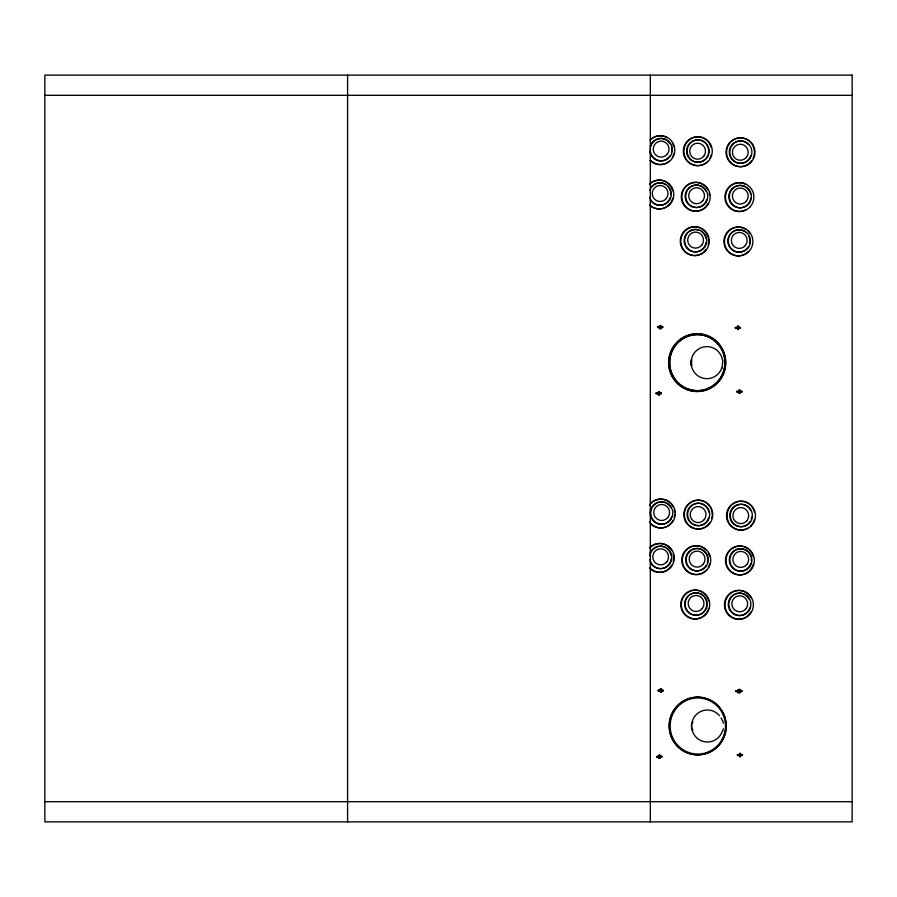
<?xml version="1.0" encoding="UTF-8"?>
<svg xmlns="http://www.w3.org/2000/svg" width="897" height="897" viewBox="0 0 897 897"><rect width="100%" height="100%" fill="white"/><g stroke="black" fill="none" stroke-linecap="round" stroke-linejoin="round"><path stroke-width="1.35" d="M658.936 758.257L658.925 757.135L656.649 756.732L658.936 756.238L658.992 755.106A12.547 3.005 -2.3 0 1 659.844 755.106L659.609 756.328L659.9 755.117M659.912 328.706C660.786 326.34 654.092 327.775 659.912 326.676M661.369 692.181L661.078 690.959L661.313 692.181A12.547 3.005 2.3 0 1 660.461 692.181L660.394 690.959L658.118 690.555L660.405 690.051L658.151 690.152M738.511 328.93L738.444 329.479A12.547 3.005 2.3 0 1 737.581 329.479L737.525 328.257L735.248 327.853L737.525 327.36L737.581 326.239A12.547 3.005 -2.3 0 1 738.444 326.239L738.511 326.788M738.691 690.825C743.949 691.408 738.298 690.567 738.926 692.854A12.547 3.005 2.3 0 1 738.074 692.854L738.018 691.733L735.742 691.228L738.018 690.825L738.074 689.602A12.547 3.005 -2.3 0 1 738.926 689.602L738.691 690.825L738.982 689.614M739.083 393.178L739.072 392.056L736.796 391.653L739.083 391.159L736.829 391.249M739.139 692.54C738.601 690.937 735.08 690.567 738.87 690.511M739.577 756.552L739.565 755.431L737.289 755.027L739.577 754.534L737.323 754.624M659.407 394.983L659.116 393.761L659.351 394.983A12.547 3.005 2.3 0 1 658.499 394.983L658.432 393.761C651.031 393.155 662.816 392.393 656.189 392.953M660.887 327.943L660.887 328.246M659.9 758.357L659.609 757.135L659.9 758.357A12.547 3.005 2.3 0 1 658.992 758.357L658.925 757.135M738.511 328.717L738.489 329.479M740.059 392.426L740.059 392.729M740.103 692.641L739.812 691.419L740.047 692.641A12.547 3.005 2.3 0 1 739.184 692.641L739.128 691.419M740.541 756.653L740.249 755.431L740.485 756.653A12.547 3.005 2.3 0 1 739.633 756.653L739.565 755.431M660.394 690.152L660.461 688.93A12.547 3.005 -2.3 0 1 661.313 688.93L661.381 689.49M735.282 327.45L737.525 327.45L737.525 326.239M739.128 689.625L739.184 689.389A12.547 3.005 -2.3 0 1 740.047 689.389C739.341 691.733 745.093 690.623 739.812 691.419M739.565 754.624L739.633 753.402A12.547 3.005 -2.3 0 1 740.485 753.402L740.552 753.962M735.775 690.825L739.139 690.511L739.139 689.49M659.912 327.943L659.104 327.674M658.936 757.505L658.14 757.236M737.525 328.627L735.293 328.268M739.083 392.426L738.276 392.157M659.923 757.236C662.031 757.965 663.018 755.274 659.609 756.328M738.511 328.358C742.839 328.246 737.738 327.259 738.489 326.239M722.141 368.005L722.836 359.91M722.634 731.38L723.33 728.734M660.584 325.79L660.898 326.676L659.9 325.79L659.9 326.777M658.432 392.953L658.432 391.967L659.418 392.292M739.072 391.249L739.072 390.262L740.059 390.587M660.394 689.165L661.369 688.93M739.565 753.637L740.541 753.413M659.116 391.967L659.116 392.953L661.313 392.908M739.756 390.262L739.756 391.249L741.954 391.204M661.078 689.165L661.078 690.152L663.275 690.107M740.249 753.637L740.249 754.624L742.447 754.579M657.669 326.766L659.643 326.676M662.737 327.64L661.751 327.674M661.268 393.817L659.43 393.861M741.954 392.101L740.07 392.157M663.231 691.015L661.381 691.049M740.844 691.688L739.005 691.733M741.954 691.475L741.124 691.509M742.402 755.487L741.561 755.532M661.683 327.674L660.898 327.685M740.911 691.52L740.115 691.52M741.348 755.532L740.552 755.532M44.85 95.306L852.15 95.306M737.525 326.463L738.197 326.463M660.584 326.777L662.861 327.181L660.584 327.584M738.197 327.45L740.44 327.45M738.197 328.257L740.44 328.257M659.9 327.584L660.584 328.571M737.525 328.257L738.197 329.255M739.756 391.249L742.032 391.653L739.756 392.056M659.116 392.953L661.392 393.357L659.116 393.761M739.072 392.056L739.756 393.054M659.116 394.758L658.443 393.861L656.256 393.783M661.078 690.152L663.354 690.555L661.078 690.959M736.886 690.612L739.128 690.612M660.394 690.959L661.078 691.946M740.249 754.624L742.525 755.027L740.249 755.431M658.925 755.341L659.609 755.341M656.682 756.328L658.925 756.328M739.565 756.429L740.249 756.429M659.609 757.135L661.851 757.135M658.925 758.133L659.609 758.133M44.85 801.694L852.15 801.694M659.542 691.049L660.405 691.318M738.332 691.52L739.139 691.789M659.048 327.674L657.669 327.584M738.22 392.157L736.841 392.067M659.407 391.742L659.351 391.742A12.547 3.005 -2.3 0 0 658.499 391.742L658.443 391.843M738.119 691.509L737.009 691.452M659.385 691.049L658.219 690.982M657.916 757.236L656.694 757.146M662.782 326.732L660.887 326.407M742.01 690.567L740.148 690.264M740.844 690.768L739.005 690.466M661.762 756.272L659.923 755.969M735.832 691.654L738.018 692.002M737.39 755.453L739.577 755.801M722.634 720.639L723.33 723.285M739.072 393.054L739.139 393.278A12.547 3.005 2.3 0 0 739.991 393.278M659.9 328.571L659.968 328.807A12.547 3.005 2.3 0 0 660.82 328.807M739.083 390.352L739.139 390.038A12.547 3.005 -2.3 0 1 739.991 390.038M659.912 325.869L659.968 325.555A12.547 3.005 -2.3 0 1 660.82 325.555M650.325 75.124L650.325 821.876M347.588 75.124L347.588 821.876M649.989 139.954A14.419 14.195 -90 0 1 667.133 137.667M672.324 142.948A14.419 14.195 -90 0 1 673.748 146.424M673.748 153.892A14.419 14.195 -90 0 1 672.324 157.367M669.162 161.202A14.419 14.195 -90 0 1 649.989 160.35M650.549 139.954A14.419 14.195 -90 0 1 670.62 139.954A14.419 14.195 -90 0 1 670.62 160.35A14.419 14.195 -90 0 1 650.549 160.35M650.247 146.144A11.213 11.044 -90 0 1 670.126 143.789M671.539 147.411A11.213 11.044 -90 0 1 671.472 152.266M669.947 155.831A11.213 11.044 -90 0 1 649.91 151.941M751.843 160.529A14.419 14.195 -90 0 1 732.759 164.532A14.419 14.195 -90 0 1 727.714 145.415A14.419 14.195 -90 0 1 746.214 139.192M747.313 139.775A14.419 14.195 -90 0 1 751.843 143.991M752.505 145.045A14.419 14.195 -90 0 1 753.558 147.332M753.928 148.532A14.419 14.195 -90 0 1 754.411 152.255M754.355 153.51A14.419 14.195 -90 0 1 753.076 158.354M745.25 162.133A11.213 11.044 -90 0 1 730.898 158.007A11.213 11.044 -90 0 1 733.701 143.116A11.213 11.044 -90 0 1 748.547 144.664M750.778 155.641A11.213 11.044 -90 0 1 746.091 161.662M706.645 162.267A14.419 14.195 -90 0 1 686.911 160.81A14.419 14.195 -90 0 1 687.775 140.739A14.419 14.195 -90 0 1 707.554 141.031M708.395 141.95A14.419 14.195 -90 0 1 711.231 147.489M711.231 154.957A14.419 14.195 -90 0 1 709.807 158.433M704.941 159.464A11.213 11.044 -90 0 1 689.569 158.78A11.213 11.044 -90 0 1 689.793 143.15A11.213 11.044 -90 0 1 705.177 142.926M706.455 144.383A11.213 11.044 -90 0 1 708.641 150.763M708.619 151.739A11.213 11.044 -90 0 1 708.338 153.667M708.081 154.609A11.213 11.044 -90 0 1 705.625 158.78M663.87 180.981A14.419 14.195 -90 0 1 672.728 190.803M672.728 198.259A14.419 14.195 -90 0 1 671.315 201.735M670.642 202.8A14.419 14.195 -90 0 1 667.155 206.344M666.112 207.016A14.419 14.195 -90 0 1 662.692 208.452M661.481 208.732A14.419 14.195 -90 0 1 649.888 205.57M649.888 183.493A14.419 14.195 -90 0 1 662.692 180.6M649.529 184.334A14.419 14.195 -90 0 1 669.611 184.334A14.419 14.195 -90 0 1 669.611 204.729A14.419 14.195 -90 0 1 649.529 204.729M649.787 190.523A11.213 11.044 -90 0 1 666.863 185.051A11.213 11.044 -90 0 1 666.606 203.238A11.213 11.044 -90 0 1 649.686 197.262M650.482 187.888A11.213 11.044 -90 0 1 665.776 184.681M667.962 186.598A11.213 11.044 -90 0 1 670.294 190.837M670.53 191.779A11.213 11.044 -90 0 1 670.732 194.705M670.194 197.575A11.213 11.044 -90 0 1 665.507 203.597M664.666 204.068A11.213 11.044 -90 0 1 662.872 204.796M661.941 205.032A11.213 11.044 -90 0 1 650.314 199.93M707.767 203.989A14.419 14.195 -90 0 1 687.326 208.586A14.419 14.195 -90 0 1 684.602 187.518A14.419 14.195 -90 0 1 705.513 186.587M706.354 187.507A14.419 14.195 -90 0 1 707.767 189.57M709.191 193.046A14.419 14.195 -90 0 1 709.617 195.524M706.657 199.829A11.213 11.044 -90 0 1 691.8 206.602A11.213 11.044 -90 0 1 686.452 190.983A11.213 11.044 -90 0 1 702.239 186.935M703.024 187.507A11.213 11.044 -90 0 1 706.04 191.263M706.096 249.422A14.419 14.195 -90 0 1 687.012 253.425A14.419 14.195 -90 0 1 681.967 234.308A14.419 14.195 -90 0 1 700.467 228.085M701.566 228.668A14.419 14.195 -90 0 1 706.096 232.884M706.758 233.949A14.419 14.195 -90 0 1 707.8 236.225M708.182 237.425A14.419 14.195 -90 0 1 708.182 244.892M705.3 245.116A11.213 11.044 -90 0 1 691.082 251.093A11.213 11.044 -90 0 1 684.781 236.842A11.213 11.044 -90 0 1 698.628 230.024M701.23 231.303A11.213 11.044 -90 0 1 705.973 238.411M706.085 242.302A11.213 11.044 -90 0 1 705.636 244.197M748.165 251.653A14.419 14.195 -90 0 1 729.003 252.506A14.419 14.195 -90 0 1 726.492 233.186A14.419 14.195 -90 0 1 745.228 228.97M748.165 231.258A14.419 14.195 -90 0 1 749.757 233.186M745.418 249.971A11.213 11.044 -90 0 1 730.36 248.189A11.213 11.044 -90 0 1 731.246 232.816A11.213 11.044 -90 0 1 746.405 232.816M748.692 235.945A11.213 11.044 -90 0 1 749.858 240.654M749.847 241.629A11.213 11.044 -90 0 1 749.567 243.558M748.053 247.135A11.213 11.044 -90 0 1 746.169 249.355M746.237 209.573A14.419 14.195 -90 0 1 724.955 197.71A14.419 14.195 -90 0 1 745.149 184.02M747.179 204.976A11.213 11.044 -90 0 1 729.026 198.865A11.213 11.044 -90 0 1 743.31 185.959M744.207 186.307A11.213 11.044 -90 0 1 749.242 190.713M749.701 191.566A11.213 11.044 -90 0 1 750.654 194.335M750.767 198.226A11.213 11.044 -90 0 1 747.874 204.292M721.76 368.118A16.023 15.81 -90 0 1 696.734 374.912A16.023 15.81 -90 0 1 698.998 348.765A16.023 15.81 -90 0 1 722.466 359.854M725.09 367.647A28.839 28.457 -90 0 1 681.428 386.73A28.839 28.457 -90 0 1 681.428 338.539A28.839 28.457 -90 0 1 725.09 357.623M725.269 358.867A28.839 28.457 -90 0 1 725.269 366.402M691.834 364.563A5.64 5.561 -90 0 1 691.834 360.706M691.116 364.832A6.414 6.324 -90 0 1 690.836 361.525M691.8 365.841A6.414 6.324 -90 0 1 691.8 359.428M745.553 502.085A14.419 14.195 -90 0 1 750.744 505.437M751.574 506.368A14.419 14.195 -90 0 1 754.422 511.907M754.422 519.363A14.419 14.195 -90 0 1 752.998 522.839M752.336 523.904A14.419 14.195 -90 0 1 750.744 525.833M747.806 528.12A14.419 14.195 -90 0 1 726.626 517.513A14.419 14.195 -90 0 1 744.375 501.703M750.015 521.65A11.213 11.044 -90 0 1 734.721 524.857A11.213 11.044 -90 0 1 731.56 509.328A11.213 11.044 -90 0 1 746.853 506.121M747.638 506.693A11.213 11.044 -90 0 1 749.04 508.038M749.645 508.79A11.213 11.044 -90 0 1 750.654 510.46M751.708 517.109A11.213 11.044 -90 0 1 751.271 519.015M709.639 522.861A14.419 14.195 -90 0 1 690.555 526.875A14.419 14.195 -90 0 1 685.51 507.758A14.419 14.195 -90 0 1 704.01 501.535M705.109 502.118A14.419 14.195 -90 0 1 709.639 506.334M710.301 507.388A14.419 14.195 -90 0 1 711.355 509.675M711.725 510.864A14.419 14.195 -90 0 1 712.207 514.598M712.151 515.853A14.419 14.195 -90 0 1 711.725 518.331M703.046 524.476A11.213 11.044 -90 0 1 688.223 519.486A11.213 11.044 -90 0 1 693.134 504.439A11.213 11.044 -90 0 1 707.957 509.429M708.35 510.315A11.213 11.044 -90 0 1 708.91 512.187M708.574 517.984A11.213 11.044 -90 0 1 703.887 524.005M661.751 499.169A14.419 14.195 -90 0 1 672.817 506.323M674.23 509.799A14.419 14.195 -90 0 1 674.667 512.277M674.667 514.777A14.419 14.195 -90 0 1 674.23 517.255M672.817 520.742A14.419 14.195 -90 0 1 661.751 527.896M660.517 527.952A14.419 14.195 -90 0 1 650.482 523.725M650.482 503.329A14.419 14.195 -90 0 1 660.517 499.113M649.439 505.258A14.419 14.195 -90 0 1 670.519 502.757A14.419 14.195 -90 0 1 670.519 524.297A14.419 14.195 -90 0 1 649.439 521.796M671.696 516.571A11.213 11.044 -90 0 1 655.146 522.413A11.213 11.044 -90 0 1 653.879 504.675A11.213 11.044 -90 0 1 671.091 508.016M649.462 547.708A14.419 14.195 -90 0 1 671.808 550.691M673.221 554.167A14.419 14.195 -90 0 1 673.221 561.634M671.808 565.11A14.419 14.195 -90 0 1 649.462 568.104M650.022 547.708A14.419 14.195 -90 0 1 670.104 547.708A14.419 14.195 -90 0 1 670.104 568.104A14.419 14.195 -90 0 1 650.022 568.104M649.832 555.804A11.213 11.044 -90 0 1 666.561 547.876A11.213 11.044 -90 0 1 667.099 566.612A11.213 11.044 -90 0 1 649.944 559.694M650.067 552.978A11.213 11.044 -90 0 1 671.023 555.153M671.135 559.044A11.213 11.044 -90 0 1 670.687 560.95M670.351 561.858A11.213 11.044 -90 0 1 663.365 568.171M662.434 568.406A11.213 11.044 -90 0 1 650.336 562.453M706.006 570.346A14.419 14.195 -90 0 1 685.925 570.346A14.419 14.195 -90 0 1 685.925 549.962A14.419 14.195 -90 0 1 706.006 549.962M708.26 552.944A14.419 14.195 -90 0 1 709.684 556.42M709.684 563.888A14.419 14.195 -90 0 1 708.26 567.364M705.894 565.839A11.213 11.044 -90 0 1 689.322 568.048A11.213 11.044 -90 0 1 689.569 551.083A11.213 11.044 -90 0 1 706.062 553.785M706.533 554.638A11.213 11.044 -90 0 1 707.408 562.262M699.806 590.977A14.419 14.195 -90 0 1 708.664 600.799M708.664 608.267A14.419 14.195 -90 0 1 703.091 616.34M702.048 617.013A14.419 14.195 -90 0 1 680.879 606.417A14.419 14.195 -90 0 1 698.628 590.607M700.613 614.064A11.213 11.044 -90 0 1 686.429 610.207A11.213 11.044 -90 0 1 688.548 595.462A11.213 11.044 -90 0 1 703.226 595.888M704.504 597.346A11.213 11.044 -90 0 1 706.231 600.833M706.466 601.775A11.213 11.044 -90 0 1 706.399 606.641M706.13 607.572A11.213 11.044 -90 0 1 703.685 611.743M702.99 612.427A11.213 11.044 -90 0 1 701.443 613.593M744.488 546.901A14.419 14.195 -90 0 1 753.345 556.723M753.345 564.191A14.419 14.195 -90 0 1 735.955 574.383A14.419 14.195 -90 0 1 725.92 556.723A14.419 14.195 -90 0 1 743.31 546.531M750.811 563.495A11.213 11.044 -90 0 1 735.372 569.999A11.213 11.044 -90 0 1 731.279 553.539A11.213 11.044 -90 0 1 747.907 551.823M748.58 552.518A11.213 11.044 -90 0 1 750.912 556.757M751.294 558.674A11.213 11.044 -90 0 1 751.35 560.625M750.912 612.034A14.419 14.195 -90 0 1 729.496 615.88A14.419 14.195 -90 0 1 729.496 593.78A14.419 14.195 -90 0 1 750.912 597.626M749.802 607.874A11.213 11.044 -90 0 1 734.946 614.647A11.213 11.044 -90 0 1 729.597 599.028A11.213 11.044 -90 0 1 745.385 594.98M746.158 595.552A11.213 11.044 -90 0 1 749.186 599.319M722.253 731.492A16.023 15.81 -90 0 1 699.492 739.879A16.023 15.81 -90 0 1 695.276 715.716A16.023 15.81 -90 0 1 719.506 715.716M721.087 718.004A16.023 15.81 -90 0 1 722.253 720.526M714.875 748.883A28.839 28.457 -90 0 1 674.241 742.548A28.839 28.457 -90 0 1 682.258 701.689A28.839 28.457 -90 0 1 722.197 711.59M722.791 712.689A28.839 28.457 -90 0 1 725.987 724.754M725.987 727.265A28.839 28.457 -90 0 1 720.134 743.568M719.349 744.544A28.839 28.457 -90 0 1 715.851 748.098M692.933 730.124A6.402 6.324 -90 0 1 692.293 729.216M691.834 728.196A6.402 6.324 -90 0 1 691.834 723.823M692.293 722.803A6.402 6.324 -90 0 1 692.933 721.894M852.15 75.124L44.85 75.124L44.85 821.876L852.15 821.876L852.15 75.124M670.508 155.831A11.213 11.044 -90 0 0 661.919 138.474A11.213 11.044 -90 0 0 651.413 154.71A11.213 11.044 -90 0 0 670.508 155.831M667.312 154.127A8.006 7.894 -90 0 0 662.356 141.199A8.006 7.894 -90 0 0 653.801 152.019A8.006 7.894 -90 0 0 667.312 154.127M750.811 162.458A14.419 14.195 -90 0 0 744.443 138.329A14.419 14.195 -90 0 0 727.052 155.988A14.419 14.195 -90 0 0 750.811 162.458M750.071 158.276A11.213 11.044 -90 0 0 741.494 140.919A11.213 11.044 -90 0 0 730.977 157.154A11.213 11.044 -90 0 0 750.071 158.276M746.45 157.255A8.006 7.894 -90 0 0 741.494 144.327A8.006 7.894 -90 0 0 732.95 155.147A8.006 7.894 -90 0 0 746.45 157.255M708.114 161.415A14.419 14.195 -90 0 0 701.746 137.297A14.419 14.195 -90 0 0 684.355 154.957A14.419 14.195 -90 0 0 708.114 161.415M707.385 157.244A11.213 11.044 -90 0 0 698.797 139.887A11.213 11.044 -90 0 0 688.291 156.112A11.213 11.044 -90 0 0 707.385 157.244M703.753 156.224A8.006 7.894 -90 0 0 698.808 143.296A8.006 7.894 -90 0 0 690.253 154.116A8.006 7.894 -90 0 0 703.753 156.224M666.292 198.506A8.006 7.894 -90 0 0 661.336 185.578A8.006 7.894 -90 0 0 652.792 196.398A8.006 7.894 -90 0 0 666.292 198.506M708.327 203.989A14.419 14.195 -90 0 0 696.027 182.36A14.419 14.195 -90 0 0 683.738 203.989A14.419 14.195 -90 0 0 708.327 203.989M705.95 202.464A11.213 11.044 -90 0 0 697.373 185.107A11.213 11.044 -90 0 0 686.855 201.332A11.213 11.044 -90 0 0 705.95 202.464M702.755 200.749A8.006 7.894 -90 0 0 697.799 187.821A8.006 7.894 -90 0 0 689.255 198.652A8.006 7.894 -90 0 0 702.755 200.749M705.053 251.351A14.419 14.195 -90 0 0 698.696 227.233A14.419 14.195 -90 0 0 681.305 244.892A14.419 14.195 -90 0 0 705.053 251.351M704.941 246.832A11.213 11.044 -90 0 0 696.352 229.475A11.213 11.044 -90 0 0 685.846 245.711A11.213 11.044 -90 0 0 704.941 246.832M701.746 245.128A8.006 7.894 -90 0 0 696.79 232.2A8.006 7.894 -90 0 0 688.234 243.02A8.006 7.894 -90 0 0 701.746 245.128M748.726 251.653A14.419 14.195 -90 0 0 742.357 227.524A14.419 14.195 -90 0 0 724.967 245.184A14.419 14.195 -90 0 0 748.726 251.653M748.603 247.135A11.213 11.044 -90 0 0 740.025 229.778A11.213 11.044 -90 0 0 729.508 246.002A11.213 11.044 -90 0 0 748.603 247.135M745.407 245.43A8.006 7.894 -90 0 0 740.451 232.502A8.006 7.894 -90 0 0 731.907 243.322A8.006 7.894 -90 0 0 745.407 245.43M749.735 207.274A14.419 14.195 -90 0 0 743.366 183.156A14.419 14.195 -90 0 0 725.987 200.816A14.419 14.195 -90 0 0 749.735 207.274M749.623 202.767A11.213 11.044 -90 0 0 741.034 185.41A11.213 11.044 -90 0 0 730.528 201.634A11.213 11.044 -90 0 0 749.623 202.767M746.416 201.051A8.006 7.894 -90 0 0 741.471 188.123A8.006 7.894 -90 0 0 732.916 198.943A8.006 7.894 -90 0 0 746.416 201.051M719.125 381.169A28.839 28.457 -90 0 0 702.261 334.233A28.839 28.457 -90 0 0 670.575 372.502A28.839 28.457 -90 0 0 719.125 381.169M718.519 380.653A28.031 27.672 -90 0 0 702.127 335.03A28.031 27.672 -90 0 0 671.326 372.221A28.031 27.672 -90 0 0 718.475 380.653A28.031 27.672 -90 0 0 702.082 335.03A28.031 27.672 -90 0 0 671.281 372.221A28.031 27.672 -90 0 0 718.519 380.653M751.305 525.833A14.419 14.195 -90 0 0 744.936 501.703A14.419 14.195 -90 0 0 727.545 519.363A14.419 14.195 -90 0 0 751.305 525.833M750.565 521.65A11.213 11.044 -90 0 0 741.987 504.293A11.213 11.044 -90 0 0 731.47 520.518A11.213 11.044 -90 0 0 750.565 521.65M746.943 520.63A8.006 7.894 -90 0 0 741.987 507.702A8.006 7.894 -90 0 0 733.443 518.522A8.006 7.894 -90 0 0 746.943 520.63M708.608 524.79A14.419 14.195 -90 0 0 702.239 500.672A14.419 14.195 -90 0 0 684.848 518.331A14.419 14.195 -90 0 0 708.608 524.79M707.879 520.619A11.213 11.044 -90 0 0 699.29 503.262A11.213 11.044 -90 0 0 688.773 519.486A11.213 11.044 -90 0 0 707.879 520.619M704.246 519.598A8.006 7.894 -90 0 0 699.29 506.67A8.006 7.894 -90 0 0 690.746 517.491A8.006 7.894 -90 0 0 704.246 519.598M671.001 519.206A11.213 11.044 -90 0 0 662.412 501.849A11.213 11.044 -90 0 0 651.906 518.085A11.213 11.044 -90 0 0 671.001 519.206M667.805 517.502A8.006 7.894 -90 0 0 662.849 504.574A8.006 7.894 -90 0 0 654.294 515.394A8.006 7.894 -90 0 0 667.805 517.502M666.785 561.881A8.006 7.894 -90 0 0 661.829 548.953A8.006 7.894 -90 0 0 653.285 559.773A8.006 7.894 -90 0 0 666.785 561.881M706.567 570.346A14.419 14.195 -90 0 0 700.198 546.228A14.419 14.195 -90 0 0 682.808 563.888A14.419 14.195 -90 0 0 706.567 570.346M706.444 565.839A11.213 11.044 -90 0 0 697.866 548.482A11.213 11.044 -90 0 0 687.349 564.706A11.213 11.044 -90 0 0 706.444 565.839M703.248 564.123A8.006 7.894 -90 0 0 698.292 551.195A8.006 7.894 -90 0 0 689.748 562.027A8.006 7.894 -90 0 0 703.248 564.123M705.547 614.725A14.419 14.195 -90 0 0 699.189 590.607A14.419 14.195 -90 0 0 681.798 608.267A14.419 14.195 -90 0 0 705.547 614.725M705.434 610.207A11.213 11.044 -90 0 0 696.846 592.85A11.213 11.044 -90 0 0 686.34 609.085A11.213 11.044 -90 0 0 705.434 610.207M702.239 608.502A8.006 7.894 -90 0 0 697.283 595.574A8.006 7.894 -90 0 0 688.728 606.394A8.006 7.894 -90 0 0 702.239 608.502M750.228 570.649A14.419 14.195 -90 0 0 743.86 546.531A14.419 14.195 -90 0 0 726.469 564.191A14.419 14.195 -90 0 0 750.228 570.649M750.116 566.13A11.213 11.044 -90 0 0 741.527 548.773A11.213 11.044 -90 0 0 731.021 565.009A11.213 11.044 -90 0 0 750.116 566.13M746.909 564.426A8.006 7.894 -90 0 0 741.954 551.498A8.006 7.894 -90 0 0 733.41 562.318A8.006 7.894 -90 0 0 746.909 564.426M751.473 612.034A14.419 14.195 -90 0 0 739.173 590.417A14.419 14.195 -90 0 0 726.884 612.034A14.419 14.195 -90 0 0 751.473 612.034M749.096 610.509A11.213 11.044 -90 0 0 740.518 593.152A11.213 11.044 -90 0 0 730.001 609.377A11.213 11.044 -90 0 0 749.096 610.509M745.9 608.805A8.006 7.894 -90 0 0 740.944 595.877A8.006 7.894 -90 0 0 732.401 606.697A8.006 7.894 -90 0 0 745.9 608.805M719.607 744.544A28.839 28.457 -90 0 0 702.755 697.608A28.839 28.457 -90 0 0 671.068 735.876A28.839 28.457 -90 0 0 719.607 744.544M721.771 740.025A28.031 27.672 -90 0 0 697.81 697.978A28.031 27.672 -90 0 0 673.849 740.025A28.031 27.672 -90 0 0 721.771 740.025"/></g></svg>
